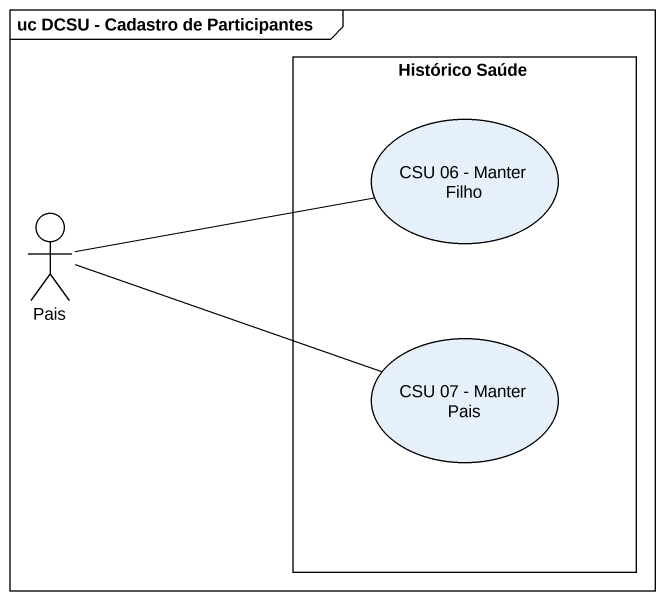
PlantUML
@startuml
mainframe uc DCSU - Cadastro de Participantes
rectangle "Histórico Saúde" as Histórico_Saúde {
  usecase "CSU 06 - Manter Filho" as CSU_06_Manter_Filho
  usecase "CSU 07 - Manter Pais" as CSU_07_Manter_Pais
}
actor Pais
Pais -right- CSU_06_Manter_Filho
Pais -right- CSU_07_Manter_Pais
@enduml
